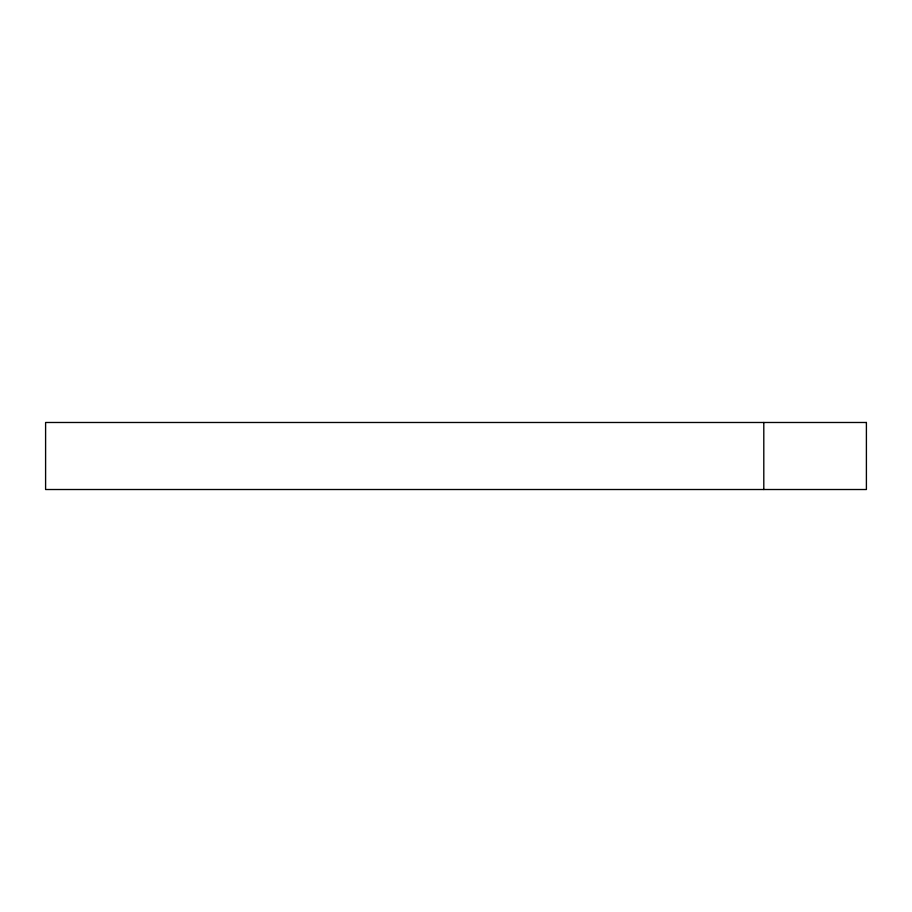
<?xml version="1.0" encoding="UTF-8"?>
<svg xmlns="http://www.w3.org/2000/svg" width="912" height="912" viewBox="0 0 912 912"><rect width="100%" height="100%" fill="white"/><g stroke="black" fill="none" stroke-linecap="round" stroke-linejoin="round"><path stroke-width="1.37" d="M763.8 422.484L763.8 489.516M866.4 422.484L45.6 422.484L45.6 489.516L866.4 489.516L866.4 422.484"/></g></svg>
